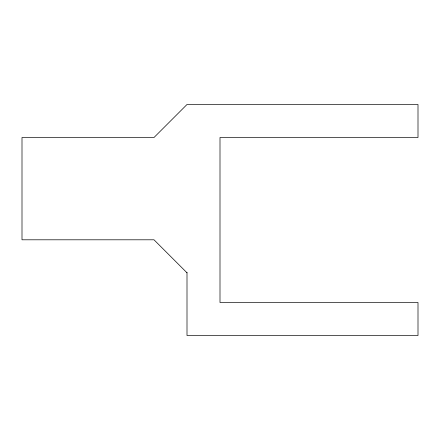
<?xml version="1.0" encoding="UTF-8"?>
<svg xmlns="http://www.w3.org/2000/svg" width="440" height="440" viewBox="0 0 440 440"><rect width="100%" height="100%" fill="white"/><g stroke="black" fill="none" stroke-linecap="round" stroke-linejoin="round"><path stroke-width="0.66" d="M187 272.8L154 239.8L22 239.8L22 137.5L154 137.5L187 104.5L418 104.5L418 137.5L220 137.5L220 302.5L418 302.5L418 335.5L187 335.5L187 272.415"/></g></svg>
